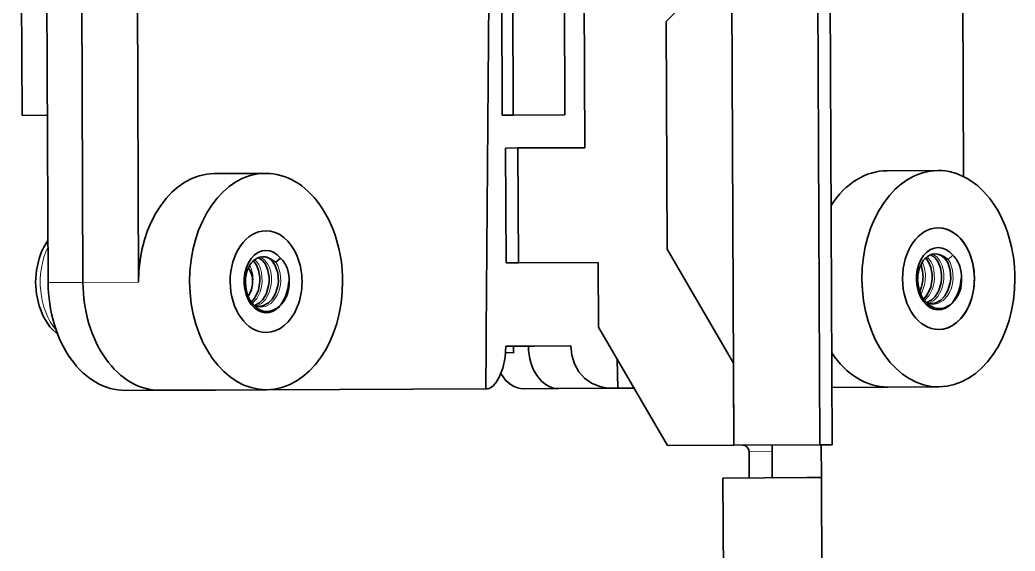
# Model space of a CAD drawing. Extents: x 386 to 1062, y 188 to 634.
# Drawn here: x 1002.03 to 1032.38, y 578.61 to 594.8 of the extents above; entities that cross this region are included whole.
import ezdxf

# ---------------------------------------------------------------- set-up
doc = ezdxf.new("R2010")
doc.units = 0

msp = doc.modelspace()

# ---------------------------------------------------------------- linework, layer by layer
at = {"color": 7, "lineweight": 35}
for p, q in [((1002.888, 586.796), (1002.763, 615.795)), ((1003.824, 615.8), (1003.948, 586.8)), ((1003.948, 586.8), (1003.824, 615.8)), ((1005.521, 615.807), (1005.645, 586.807)), ((1030.805, 590.027), (1030.707, 612.804)), ((1023.879, 485.335), (1023.468, 580.834)), ((1026.879, 485.348), (1026.468, 580.847))]:
    msp.add_line(p, q, dxfattribs=at)
at = {"color": 7, "lineweight": 35, "ltscale": 0.399999}
msp.add_line((1002.094, 591.892), (1002.026, 607.892), dxfattribs=at)
at = {"color": 7, "lineweight": 35, "ltscale": 0.1655}
msp.add_line((1016.707, 598.516), (1016.736, 591.896), dxfattribs=at)
at = {"color": 7, "lineweight": 35, "ltscale": 0.162738}
msp.add_line((1017.07, 591.897), (1017.042, 598.407), dxfattribs=at)
at = {"color": 7, "lineweight": 35, "ltscale": 0.414761}
msp.add_line((1026.425, 581.847), (1026.353, 598.437), dxfattribs=at)
at = {"color": 7, "lineweight": 35, "ltscale": 0.414762}
msp.add_line((1026.728, 598.439), (1026.799, 581.848), dxfattribs=at)
at = {"color": 7, "lineweight": 35, "ltscale": 0.1375}
msp.add_line((1018.646, 591.904), (1018.622, 597.404), dxfattribs=at)
at = {"color": 7, "lineweight": 35, "ltscale": 0.393549}
msp.add_line((1023.799, 581.835), (1023.731, 597.577), dxfattribs=at)
at = {"color": 7, "lineweight": 35, "ltscale": 0.071064}
msp.add_line((1021.733, 594.759), (1023.735, 596.777), dxfattribs=at)
at = {"color": 7, "lineweight": 35, "ltscale": 0.1425}
msp.add_line((1019.25, 590.906), (1019.225, 596.606), dxfattribs=at)
at = {"color": 7, "lineweight": 35, "ltscale": 0.173764}
msp.add_line((1021.733, 594.759), (1021.763, 587.808), dxfattribs=at)
at = {"color": 7, "lineweight": 35, "ltscale": 0.019284}
msp.add_line((1002.094, 591.892), (1002.866, 591.895), dxfattribs=at)
at = {"color": 7, "lineweight": 35, "ltscale": 0.008363}
msp.add_line((1017.07, 591.897), (1016.736, 591.896), dxfattribs=at)
at = {"color": 7, "lineweight": 35, "ltscale": 0.039386}
msp.add_line((1018.646, 591.904), (1017.07, 591.897), dxfattribs=at)
at = {"color": 7, "lineweight": 35, "ltscale": 0.009357}
for p, q in [((1017.214, 590.898), (1016.84, 590.896)), ((1016.855, 587.396), (1017.229, 587.398)), ((1026.425, 581.847), (1026.799, 581.848))]:
    msp.add_line(p, q, dxfattribs=at)
at = {"color": 7, "lineweight": 35, "ltscale": 0.087499}
msp.add_line((1016.84, 590.896), (1016.855, 587.396), dxfattribs=at)
at = {"color": 7, "lineweight": 35, "ltscale": 0.050893}
msp.add_line((1017.214, 590.898), (1019.25, 590.906), dxfattribs=at)
at = {"color": 7, "lineweight": 35, "ltscale": 0.087501}
msp.add_line((1017.229, 587.398), (1017.214, 590.898), dxfattribs=at)
at = {"color": 7, "lineweight": 35, "ltscale": 0.03889}
msp.add_line((1007.965, 590.117), (1009.52, 590.124), dxfattribs=at)
at = {"color": 7, "lineweight": 35, "ltscale": 0.038892}
for p, q in [((1028.47, 590.206), (1030.026, 590.212)), ((1007.993, 583.517), (1009.549, 583.524)), ((1028.499, 583.606), (1030.055, 583.612))]:
    msp.add_line(p, q, dxfattribs=at)
at = {"color": 7, "lineweight": 35, "ltscale": 0.1005}
msp.add_line((1021.763, 587.808), (1023.788, 584.335), dxfattribs=at)
at = {"color": 7, "lineweight": 35, "ltscale": 0.001364}
msp.add_line((1030.064, 587.652), (1030.011, 587.663), dxfattribs=at)
at = {"color": 7, "lineweight": 35, "ltscale": 0.004801}
for p, q in [((1030.483, 587.626), (1030.337, 587.5)), ((1009.977, 587.537), (1009.831, 587.412))]:
    msp.add_line(p, q, dxfattribs=at)
at = {"color": 7, "lineweight": 35, "ltscale": 0.001363}
msp.add_line((1009.558, 587.564), (1009.505, 587.575), dxfattribs=at)
at = {"color": 7, "lineweight": 35, "ltscale": 0.060894}
msp.add_line((1019.665, 587.408), (1017.229, 587.398), dxfattribs=at)
at = {"color": 7, "lineweight": 35, "ltscale": 0.049294}
msp.add_line((1019.673, 585.436), (1019.665, 587.408), dxfattribs=at)
at = {"color": 7, "lineweight": 13, "ltscale": 0.026517}
msp.add_line((1003.948, 586.8), (1002.888, 586.796), dxfattribs=at)
at = {"color": 7, "lineweight": 13, "ltscale": 0.042426}
msp.add_line((1003.948, 586.8), (1005.645, 586.807), dxfattribs=at)
at = {"color": 7, "lineweight": 35, "ltscale": 0.104463}
msp.add_line((1021.778, 581.827), (1019.673, 585.436), dxfattribs=at)
at = {"color": 7, "lineweight": 35, "ltscale": 0.032502}
msp.add_line((1016.244, 584.853), (1016.234, 583.553), dxfattribs=at)
at = {"color": 7, "lineweight": 35, "ltscale": 0.006146}
msp.add_line((1016.84, 584.656), (1017.085, 584.657), dxfattribs=at)
at = {"color": 7, "lineweight": 35, "ltscale": 0.021686}
msp.add_line((1017.716, 584.859), (1016.848, 584.856), dxfattribs=at)
at = {"color": 7, "lineweight": 35, "ltscale": 0.00564}
msp.add_line((1016.848, 584.856), (1017.074, 584.857), dxfattribs=at)
at = {"color": 7, "lineweight": 35, "ltscale": 0.027812}
msp.add_line((1018.828, 584.864), (1017.716, 584.859), dxfattribs=at)
at = {"color": 7, "lineweight": 35, "ltscale": 0.022209}
msp.add_line((1020.244, 584.458), (1020.258, 583.57), dxfattribs=at)
at = {"color": 7, "lineweight": 35, "ltscale": 0.062501}
msp.add_line((1023.799, 581.835), (1023.788, 584.335), dxfattribs=at)
at = {"color": 7, "lineweight": 35, "ltscale": 0.026517}
msp.add_line((1006.296, 583.51), (1005.235, 583.506), dxfattribs=at)
at = {"color": 7, "lineweight": 35, "ltscale": 0.042426}
msp.add_line((1006.296, 583.51), (1007.993, 583.517), dxfattribs=at)
at = {"color": 7, "lineweight": 35, "ltscale": 0.167133}
msp.add_line((1009.549, 583.524), (1016.234, 583.553), dxfattribs=at)
at = {"color": 7, "lineweight": 35, "ltscale": 0.001157}
msp.add_line((1016.234, 583.553), (1016.28, 583.553), dxfattribs=at)
at = {"color": 7, "lineweight": 35, "ltscale": 0.026515}
msp.add_line((1018.458, 583.562), (1017.397, 583.558), dxfattribs=at)
at = {"color": 7, "lineweight": 35, "ltscale": 0.041011}
msp.add_line((1018.458, 583.562), (1020.099, 583.57), dxfattribs=at)
at = {"color": 7, "lineweight": 35, "ltscale": 0.003989}
msp.add_line((1020.099, 583.57), (1020.258, 583.57), dxfattribs=at)
at = {"color": 7, "lineweight": 35, "ltscale": 0.012558}
msp.add_line((1020.258, 583.57), (1020.76, 583.572), dxfattribs=at)
at = {"color": 7, "lineweight": 35, "ltscale": 0.042688}
msp.add_line((1026.791, 583.598), (1028.499, 583.606), dxfattribs=at)
at = {"color": 7, "lineweight": 35, "ltscale": 0.050518}
msp.add_line((1023.799, 581.835), (1021.778, 581.827), dxfattribs=at)
at = {"color": 7, "lineweight": 35, "ltscale": 0.065644}
msp.add_line((1026.425, 581.847), (1023.799, 581.835), dxfattribs=at)
at = {"color": 7, "lineweight": 13, "ltscale": 0.017499}
msp.add_line((1024.265, 581.637), (1024.965, 581.641), dxfattribs=at)
at = {"color": 7, "lineweight": 35, "ltscale": 0.02}
msp.add_line((1024.265, 581.637), (1024.268, 580.837), dxfattribs=at)
at = {"color": 7, "lineweight": 35, "ltscale": 0.024999}
msp.add_line((1024.964, 581.84), (1024.968, 580.841), dxfattribs=at)
at = {"color": 7, "lineweight": 35, "ltscale": 0.025}
msp.add_line((1026.464, 581.847), (1026.468, 580.847), dxfattribs=at)
at = {"color": 7, "lineweight": 35, "ltscale": 0.064017}
msp.add_line((1026.029, 580.845), (1023.468, 580.834), dxfattribs=at)
at = {"color": 7, "lineweight": 35, "ltscale": 0.0375}
msp.add_line((1024.968, 580.841), (1026.468, 580.847), dxfattribs=at)
at = {"color": 7, "lineweight": 35, "ltscale": 0.010983}
msp.add_line((1026.468, 580.847), (1026.029, 580.845), dxfattribs=at)
at = {"color": 7, "lineweight": 35}
for points in [[(1003.188, 585.196), (1002.943, 585.444), (1002.747, 585.748), (1002.61, 586.082), (1002.527, 586.439), (1002.5, 586.807), (1002.528, 587.175), (1002.611, 587.532), (1002.651, 587.646)], [(1029.804, 587.64), (1029.927, 587.555), (1030.017, 587.438), (1030.098, 587.247), (1030.132, 587.042), (1030.133, 586.913)], [(1030.011, 587.663), (1030.126, 587.622), (1030.229, 587.536), (1030.321, 587.403), (1030.398, 587.175), (1030.416, 586.914)], [(1030.337, 587.5), (1030.279, 587.533), (1030.201, 587.589), (1030.064, 587.652)], [(1009.148, 587.457), (1009.244, 587.321), (1009.306, 587.167), (1009.343, 586.959), (1009.344, 586.823)], [(1009.298, 587.552), (1009.422, 587.467), (1009.511, 587.35), (1009.592, 587.159), (1009.626, 586.954), (1009.627, 586.825)], [(1009.505, 587.575), (1009.62, 587.534), (1009.723, 587.448), (1009.815, 587.314), (1009.892, 587.087), (1009.91, 586.826)], [(1009.831, 587.412), (1009.773, 587.445), (1009.695, 587.501), (1009.558, 587.564)], [(1029.654, 587.545), (1029.75, 587.409), (1029.812, 587.255), (1029.849, 587.047), (1029.85, 586.912)], [(1009.851, 586.003), (1009.72, 585.939), (1009.609, 585.915), (1009.505, 585.916), (1009.386, 585.944), (1009.257, 586.013), (1009.135, 586.123), (1009.031, 586.273), (1008.954, 586.453), (1008.912, 586.641), (1008.901, 586.821)], [(1009.077, 586.199), (1009.187, 586.328), (1009.298, 586.564), (1009.344, 586.823)], [(1009.184, 586.092), (1009.332, 586.177), (1009.433, 586.279), (1009.532, 586.44), (1009.612, 586.693), (1009.627, 586.825)], [(1009.326, 586.069), (1009.459, 586.091), (1009.608, 586.172), (1009.729, 586.297), (1009.824, 586.46), (1009.895, 586.699), (1009.91, 586.826)], [(1010.224, 586.827), (1010.196, 586.599), (1010.128, 586.373), (1010.018, 586.165), (1009.973, 586.105)], [(1030.357, 586.091), (1030.226, 586.027), (1030.115, 586.003), (1030.011, 586.004), (1029.892, 586.032), (1029.763, 586.101), (1029.641, 586.211), (1029.537, 586.361), (1029.46, 586.541), (1029.418, 586.729), (1029.406, 586.91)], [(1029.583, 586.287), (1029.693, 586.417), (1029.804, 586.652), (1029.85, 586.912)], [(1029.69, 586.181), (1029.838, 586.265), (1029.939, 586.367), (1030.038, 586.528), (1030.118, 586.781), (1030.133, 586.913)], [(1029.831, 586.157), (1029.965, 586.179), (1030.114, 586.26), (1030.235, 586.385), (1030.329, 586.548), (1030.401, 586.787), (1030.416, 586.914)], [(1030.73, 586.915), (1030.702, 586.687), (1030.634, 586.462), (1030.524, 586.253), (1030.479, 586.193)], [(1016.848, 584.856), (1016.823, 584.512), (1016.752, 584.188), (1016.641, 583.907), (1016.56, 583.768), (1016.474, 583.66), (1016.405, 583.6), (1016.339, 583.564), (1016.28, 583.553)], [(1018.828, 584.864), (1018.855, 584.584), (1018.935, 584.316), (1019.068, 584.075), (1019.246, 583.875), (1019.463, 583.723), (1019.708, 583.622), (1019.901, 583.582), (1020.099, 583.57)]]:
    msp.add_lwpolyline(points, dxfattribs=at)
at = {"color": 7, "lineweight": 13}
for points in [[(1030.205, 586.913), (1030.203, 587.062), (1030.181, 587.206), (1030.141, 587.338), (1030.082, 587.456), (1029.987, 587.577), (1029.87, 587.66)], [(1009.417, 586.824), (1009.397, 587.097), (1009.361, 587.225), (1009.308, 587.342), (1009.192, 587.494)], [(1009.7, 586.825), (1009.697, 586.973), (1009.675, 587.118), (1009.635, 587.25), (1009.576, 587.368), (1009.481, 587.489), (1009.364, 587.571)], [(1009.982, 586.826), (1009.966, 587.084), (1009.888, 587.318), (1009.831, 587.412)], [(1029.923, 586.912), (1029.903, 587.185), (1029.867, 587.313), (1029.814, 587.431), (1029.698, 587.582)], [(1030.488, 586.914), (1030.471, 587.172), (1030.394, 587.407), (1030.337, 587.5)], [(1009.109, 586.154), (1009.252, 586.311), (1009.353, 586.51), (1009.397, 586.664), (1009.417, 586.824)], [(1009.181, 586.075), (1009.349, 586.04), (1009.517, 586.068), (1009.674, 586.156), (1009.804, 586.293), (1009.873, 586.408), (1009.927, 586.534), (1009.964, 586.678), (1009.982, 586.826)], [(1009.255, 586.074), (1009.395, 586.158), (1009.513, 586.282), (1009.627, 586.488), (1009.689, 586.723), (1009.7, 586.825)], [(1029.615, 586.242), (1029.758, 586.399), (1029.859, 586.598), (1029.902, 586.752), (1029.923, 586.912)], [(1029.687, 586.163), (1029.854, 586.128), (1030.023, 586.156), (1030.179, 586.244), (1030.31, 586.381), (1030.379, 586.496), (1030.433, 586.623), (1030.47, 586.766), (1030.488, 586.914)], [(1029.761, 586.163), (1029.901, 586.246), (1030.019, 586.37), (1030.133, 586.576), (1030.195, 586.811), (1030.205, 586.913)]]:
    msp.add_lwpolyline(points, dxfattribs=at)
at = {"color": 7, "lineweight": 35}
for centre, radius, start, end in [((17337.293, 461.01), 16321.52, 179.5176844, 179.5652498), ((1004.49, 586.954), 1.964, 144.9644, 159.3676), ((1029.952, 587.253), 0.415, 81.9119, 126.9347), ((1029.814, 586.97), 0.937, 20.4633, 44.4164), ((1009.871, 586.828), 0.969, 147.9862, 180.392), ((1009.556, 587.009), 0.606, 126.3678, 146.7295), ((1009.446, 587.165), 0.415, 81.9119, 126.9347), ((1009.308, 586.882), 0.937, 20.4633, 44.4164), ((1030.376, 586.916), 0.969, 147.9862, 180.392), ((1028.565, 586.974), 1.004, 356.3823, 21.0996), ((1030.062, 587.097), 0.606, 126.3678, 146.7295), ((1028.529, 586.961), 1.039, 334.6903, 357.2079), ((1009.308, 586.764), 0.937, 316.0768, 340.0299), ((1029.814, 586.853), 0.937, 316.0768, 340.0299), ((1009.326, 586.502), 0.433, 246.3018, 269.9822), ((1009.463, 586.593), 0.706, 303.3335, 317.4165), ((1029.832, 586.59), 0.433, 246.3018, 269.9822), ((1029.969, 586.681), 0.706, 303.3335, 317.4165), ((1024.065, 581.637), 0.2, 0.2466, 90.2466)]:
    msp.add_arc(centre, radius, start, end, dxfattribs=at)
at = {"color": 7, "lineweight": 13}
for centre, radius, start, end in [((1008.146, 586.89), 0.99, 356.0949, 25.8237), ((1028.652, 586.978), 0.99, 356.0949, 25.8237), ((1028.607, 586.956), 1.033, 329.7731, 357.5065)]:
    msp.add_arc(centre, radius, start, end, dxfattribs=at)
at = {"color": 7, "lineweight": 35}
for centre, major_axis, start_param, end_param in [((1007.979, 586.817), (0.014, -3.3), 3.141593, 4.712389), ((1009.534, 586.824), (0.014, -3.3), 3.141593, 6.283185), ((1009.534, 586.824), (0.014, -3.3), 1.570796, 3.141593), ((1028.485, 586.906), (0.014, -3.3), 3.141593, 3.962486), ((1030.04, 586.912), (0.014, -3.3), 3.141593, 6.283185), ((1030.04, 586.912), (0.014, -3.3), 1.570796, 3.141593), ((1009.534, 586.824), (0.007, -1.55), 3.141593, 6.283185), ((1009.534, 586.824), (0.007, -1.55), 3.141593, 4.712389), ((1009.534, 586.824), (0.007, -1.55), 0, 3.141593), ((1009.534, 586.824), (0.007, -1.55), 6.283185, 9.424778), ((1030.04, 586.912), (0.007, -1.55), 3.141593, 6.283185), ((1030.04, 586.912), (0.007, -1.55), 3.141593, 6.283185), ((1030.04, 586.912), (0.007, -1.55), 6.283185, 9.424778), ((1030.04, 586.912), (0.007, -1.55), 1.570796, 3.141593), ((1030.04, 586.912), (0.004, -0.95), 2.416928, 6.783185), ((1009.534, 586.824), (0.004, -0.95), 2.416928, 6.783185), ((1009.534, 586.824), (0.004, -1), 1.178094, 1.963499), ((1030.04, 586.912), (0.004, -1), 1.178094, 1.963499), ((1005.221, 586.806), (-0.014, 3.3), 1.570796, 3.141593), ((1006.282, 586.81), (-0.014, 3.3), 1.570796, 3.141593), ((1006.282, 586.81), (-0.014, 3.3), 1.570796, 3.141593), ((1009.534, 586.824), (0.007, -1.55), 4.712389, 6.283185), ((1009.534, 586.824), (0.014, -3.3), 0, 1.570796), ((1030.04, 586.912), (0.007, -1.55), 6.283185, 7.853982), ((1030.04, 586.912), (0.014, -3.3), 0, 1.570796), ((1009.534, 586.824), (0.004, -0.95), 0.5, 0.724665), ((1030.04, 586.912), (0.004, -0.95), 0.5, 0.724665), ((1017.993, 584.861), (-0.006, 1.3), 1.570797, 1.725257), ((1018.453, 584.862), (0.006, -1.3), 4.712389, 6.283185), ((1018.453, 584.862), (-0.006, 1.3), 1.570797, 3.141593), ((1028.485, 586.906), (0.014, -3.3), 5.462292, 6.283185), ((1017.392, 584.858), (-0.006, 1.3), 2.269578, 3.141593)]:
    msp.add_ellipse(centre, major_axis=major_axis, ratio=0.707107, start_param=start_param, end_param=end_param, dxfattribs=at)
at = {"color": 7, "lineweight": 13}
for centre, major_axis, start_param, end_param in [((1003.99, 586.8), (-0.008, 1.9), 0.962461, 2.44401), ((1008.728, 586.821), (-0.002, 0.543), 3.826337, 5.544344), ((1008.711, 586.821), (-0.003, 0.599), 3.843623, 5.525471)]:
    msp.add_ellipse(centre, major_axis=major_axis, ratio=0.707107, start_param=start_param, end_param=end_param, dxfattribs=at)

doc.saveas('drawing.dxf')
